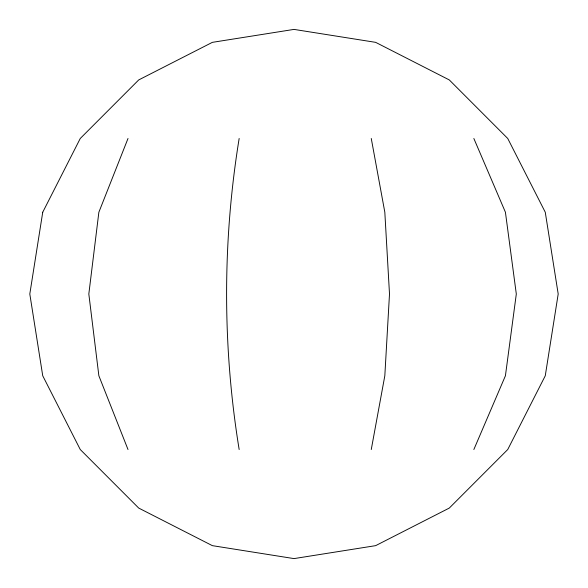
<?xml version="1.0" encoding="UTF-8"?>
<svg xmlns="http://www.w3.org/2000/svg" width="588" height="588" viewBox="0 0 588 588"><rect width="100%" height="100%" fill="white"/><g stroke="black" fill="none" stroke-linecap="round" stroke-linejoin="round"><path stroke-width="0.88" d="M239.162 138.474C222.418 241.308 222.418 346.692 239.162 449.526M371.263 449.526L384.824 375.769L389.499 294L384.824 212.231L371.263 138.474M128.008 138.474L98.865 212.231L88.825 294L98.865 375.769L128.008 449.526M473.847 449.526L505.423 375.769L516.308 294L505.423 212.231L473.847 138.474M42.733 212.231L29.804 294L42.733 375.769L80.262 449.526L138.709 508.069L212.356 545.649L294 558.6L375.644 545.649L449.291 508.069L507.738 449.526L545.267 375.769L558.196 294L545.267 212.231L507.738 138.474L449.291 79.931L375.644 42.351L294 29.4L212.356 42.351L138.709 79.931L80.262 138.474L42.733 212.231"/></g></svg>
